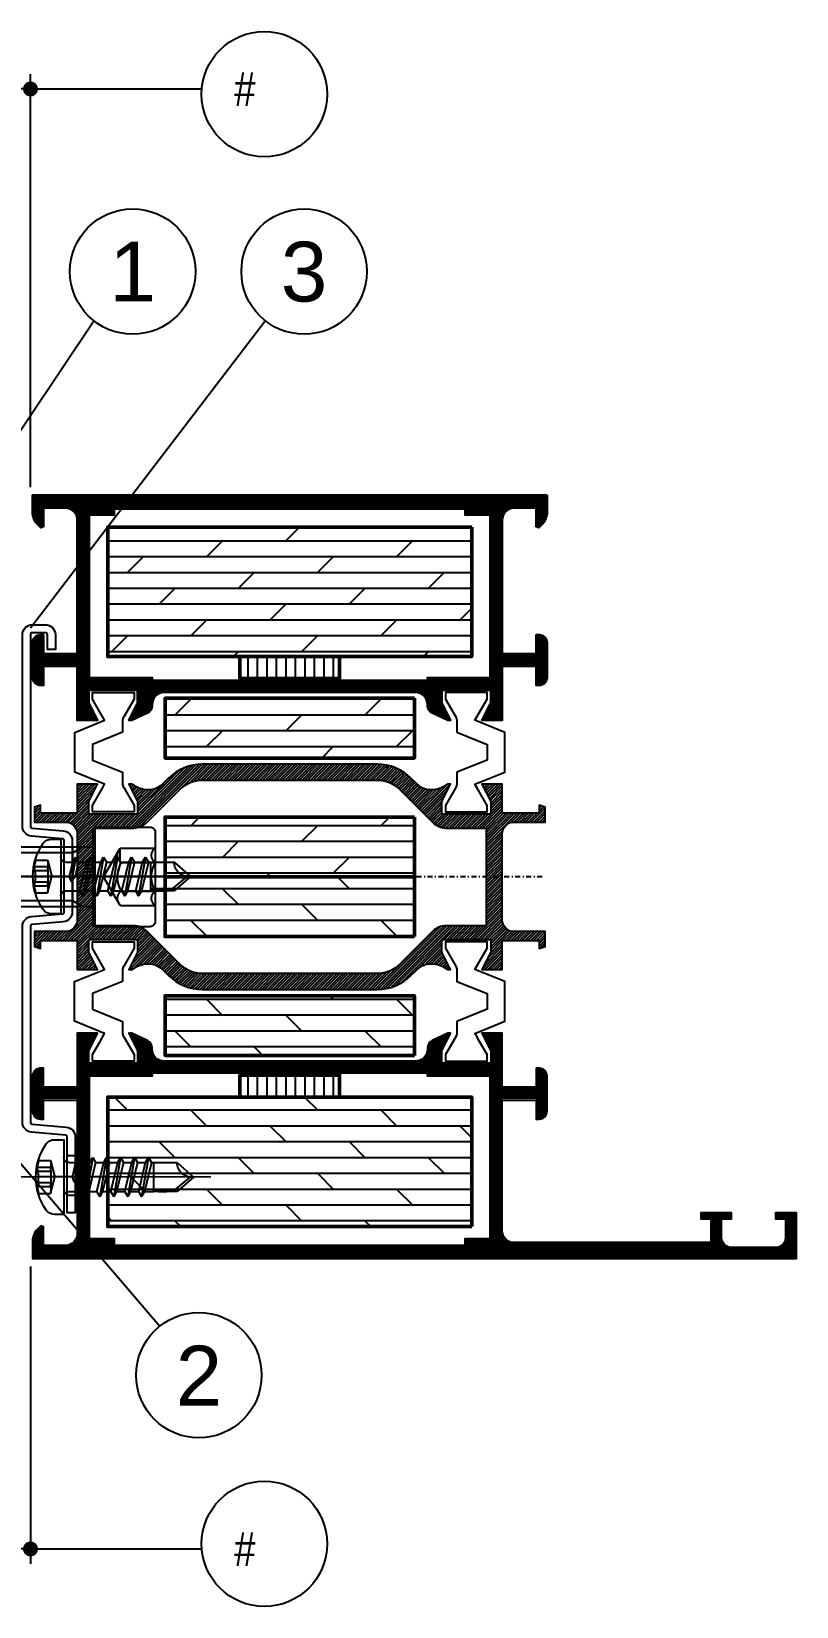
# Model space of a CAD drawing. Header units: millimetres. Extents: x -1821 to 14707, y -2864 to 1473.
# Drawn here: x 9466.1 to 9542.8, y -1073.7 to -915.7 of the extents above; entities that cross this region are included whole.
import ezdxf
from ezdxf.enums import TextEntityAlignment as Align

# ---------------------------------------------------------------- set-up
doc = ezdxf.new("R2010")
doc.units = ezdxf.units.MM
for name, pattern in [('AUSGEZOGEN', [0]), ('CENTER', [50.8, 31.75, -6.35, 6.35, -6.35]), ('DASHDOT', [1, 0.5, -0.25, 0, -0.25]), ('VERDECKT', [9.525, 6.35, -3.175])]:
    doc.linetypes.add(name, pattern=pattern)
for name, color, linetype in [('00TXT', 7, 'AUSGEZOGEN'), ('as_par', 3, 'Continuous'), ('as_sch', 3, 'Continuous'), ('CENT_18', 3, 'CENTER'), ('CENT_25', 2, 'DASHDOT'), ('CENTER25', 2, 'CENTER'), ('CONST18', 3, 'Continuous'), ('CONST25', 2, 'Continuous'), ('HIDE_18', 3, 'VERDECKT'), ('is_par', 3, 'Continuous'), ('is_sch', 3, 'Continuous'), ('leiste_par', 3, 'Continuous')]:
    doc.layers.add(name, color=color, linetype=linetype)
for name, color, linetype, lineweight in [('AM_5', 3, 'Continuous', 25), ('AM_S', 80, 'Continuous', 50), ('AM_SP', 3, 'Continuous', 50), ('Docu-AM_8', 1, 'Continuous', 25)]:
    doc.layers.add(name, color=color, linetype=linetype, lineweight=lineweight)
doc.styles.add('BEMSTIL', font='8SIMPLEX.SHX', dxfattribs={"width": 0.85})
doc.styles.add('SWISS', font='swiss.ttf')
doc.dimstyles.new('Dok-1zu2-PUNKT$0', dxfattribs={"dimscale": 0.5, "dimtxt": 3.4, "dimasz": 1.5, "dimexe": 1.5, "dimexo": 0.6, "dimgap": 1.5, "dimtad": 0, "dimlfac": 2, "dimdsep": 46, "dimtxsty": 'BEMSTIL', "dimblk": 'PUNKT', "dimblk1": 'PUNKT', "dimblk2": 'PUNKT', "dimcen": 0, "dimclrd": 3, "dimclre": 3, "dimclrt": 3, "dimadec": 0, "dimazin": 0, "dimtfac": 0.7, "dimtofl": 0, "dimtmove": 0, "dimatfit": 3, "dimfxl": 1, "dimtolj": 1, "dimarcsym": 0})

# ---------------------------------------------------------------- blocks, each defined once
blk = doc.blocks.new('B-LL1021361')
at = {"layer": 'as_sch'}
h = blk.add_hatch(dxfattribs=at)
h.set_pattern_fill('_U', color=256, scale=0.2, angle=90, style=0, pattern_type=0)
h.set_pattern_definition([(90, (9.07824, 33.14418), (-0.2, 1e-17), [])])
edge = h.paths.add_edge_path()
edge.add_arc((21.2, 13.4), 1.2, 180, 270)
edge.add_line((21.2, 12.2), (21.36, 12.2))
edge.add_arc((21.36, 11.4), 0.8, 24.444, 90, ccw=False)
edge.add_line((22.08, 11.73), (22.8, 10.16))
edge.add_line((22.8, 10.16), (22.8, 9.87))
edge.add_line((22.8, 9.87), (21.05, 10.75))
edge.add_line((21.05, 10.75), (19.8, 10.75))
edge.add_line((19.8, 10.75), (19.8, 5.85))
edge.add_line((19.8, 5.85), (21.05, 5.85))
edge.add_line((21.05, 5.85), (22.8, 6.73))
edge.add_line((22.8, 6.73), (22.8, 4.7))
edge.add_line((22.8, 4.7), (17.4, 4.7))
edge.add_line((17.4, 4.7), (17.4, 1.3))
edge.add_line((17.4, 1.3), (19.3, 1.3))
edge.add_line((19.3, 1.3), (19.3, 1))
edge.add_arc((18.5, 1), 0.8, -90, 0, ccw=False)
edge.add_line((18.5, 0.2), (15, 0.2))
edge.add_arc((15, 1), 0.8, 180, 270, ccw=False)
edge.add_line((14.2, 1), (14.2, 1.3))
edge.add_line((14.2, 1.3), (16.1, 1.3))
edge.add_line((16.1, 1.3), (16.1, 4.7))
edge.add_line((16.1, 4.7), (2.7, 4.7))
edge.add_arc((2.7, 3.5), 1.2, 90, 180)
edge.add_line((1.5, 3.5), (1.5, 1.3))
edge.add_line((1.5, 1.3), (3.37, 1.3))
edge.add_line((3.37, 1.3), (3.48, 1.03))
edge.add_line((3.48, 1.03), (3.17, 0.73))
edge.add_arc((1.9, 2), 1.8, 270, 315, ccw=False)
edge.add_line((1.9, 0.2), (0.2, 0.2))
edge.add_line((0.2, 0.2), (0.2, 76.8))
edge.add_line((0.2, 76.8), (4.8, 76.8))
edge.add_line((4.8, 76.8), (4.8, 74.7))
edge.add_line((4.8, 74.7), (4.2, 74.7))
edge.add_line((4.2, 74.7), (4.2, 75.7))
edge.add_line((4.2, 75.7), (2.3, 75.7))
edge.add_arc((2.3, 74.7), 1, 90, 180)
edge.add_line((1.3, 74.7), (1.3, 70.3))
edge.add_arc((2.3, 70.3), 1, 180, 270)
edge.add_line((2.3, 69.3), (4.2, 69.3))
edge.add_line((4.2, 69.3), (4.2, 70.3))
edge.add_line((4.2, 70.3), (4.8, 70.3))
edge.add_line((4.8, 70.3), (4.8, 67.2))
edge.add_line((4.8, 67.2), (4.2, 67.2))
edge.add_line((4.2, 67.2), (4.2, 68.2))
edge.add_line((4.2, 68.2), (1.8, 68.2))
edge.add_line((1.8, 68.2), (1.8, 48.5))
edge.add_arc((3, 48.5), 1.2, 180, 270)
edge.add_line((3, 47.3), (16.1, 47.3))
edge.add_line((16.1, 47.3), (16.1, 50.7))
edge.add_line((16.1, 50.7), (14.2, 50.7))
edge.add_line((14.2, 50.7), (14.2, 51))
edge.add_arc((15, 51), 0.8, 90, 180, ccw=False)
edge.add_line((15, 51.8), (18.5, 51.8))
edge.add_arc((18.5, 51), 0.8, 0, 90, ccw=False)
edge.add_line((19.3, 51), (19.3, 50.7))
edge.add_line((19.3, 50.7), (17.4, 50.7))
edge.add_line((17.4, 50.7), (17.4, 47.3))
edge.add_line((17.4, 47.3), (22.8, 47.3))
edge.add_line((22.8, 47.3), (22.8, 45.27))
edge.add_line((22.8, 45.27), (21.05, 46.15))
edge.add_line((21.05, 46.15), (19.8, 46.15))
edge.add_line((19.8, 46.15), (19.8, 41.25))
edge.add_line((19.8, 41.25), (21.05, 41.25))
edge.add_line((21.05, 41.25), (22.8, 42.13))
edge.add_line((22.8, 42.13), (22.8, 41.84))
edge.add_line((22.8, 41.84), (22.08, 40.27))
edge.add_arc((21.36, 40.6), 0.8, 270, 335.556, ccw=False)
edge.add_line((21.36, 39.8), (21.2, 39.8))
edge.add_arc((21.2, 38.6), 1.2, 90, 180)
edge.add_line((20, 38.6), (20, 13.4))
h.paths.add_polyline_path([(18.8, 12.2), (18.5, 12.2), (18.5, 5.9), (2.2, 5.9), (2.2, 8.4), (1.5, 8.4), (1.5, 43.6), (2.2, 43.6), (2.2, 46.1), (18.5, 46.1), (18.5, 39.8), (18.8, 39.8)], flags=17)
at = {"layer": 'is_sch'}
h = blk.add_hatch(dxfattribs=at)
h.set_pattern_fill('_U', color=256, scale=0.2, angle=45, style=0, pattern_type=0)
h.set_pattern_definition([(45, (38.5, 26.00045), (-0.1414214, 0.1414214), [])])
edge = h.paths.add_edge_path()
edge.add_arc((42.8, 48.5), 1.2, 270, 360)
edge.add_line((44, 48.5), (44, 51.6))
edge.add_line((44, 51.6), (45.48, 51.6))
edge.add_line((45.48, 51.6), (45.7, 51))
edge.add_line((45.7, 51), (44.9, 51))
edge.add_line((44.9, 51), (44.9, 47.3))
edge.add_line((44.9, 47.3), (47.8, 47.3))
edge.add_line((47.8, 47.3), (47.8, 45.27))
edge.add_line((47.8, 45.27), (46.05, 46.15))
edge.add_line((46.05, 46.15), (44.8, 46.15))
edge.add_line((44.8, 46.15), (44.8, 41.25))
edge.add_line((44.8, 41.25), (46.05, 41.25))
edge.add_line((46.05, 41.25), (47.8, 42.13))
edge.add_line((47.8, 42.13), (47.8, 41.85))
edge.add_line((47.8, 41.85), (47.51, 41.35))
edge.add_arc((49.41, 40.25), 2.2, 150, 225)
edge.add_line((47.86, 38.69), (48.39, 38.15))
edge.add_arc((45, 34.76), 4.8, 0, 45, ccw=False)
edge.add_line((49.8, 34.76), (49.8, 17.24))
edge.add_arc((45, 17.24), 4.8, 315, 360, ccw=False)
edge.add_line((48.39, 13.85), (47.86, 13.31))
edge.add_arc((49.41, 11.76), 2.2, 135, 210)
edge.add_line((47.51, 10.66), (47.8, 10.15))
edge.add_line((47.8, 10.15), (47.8, 9.87))
edge.add_line((47.8, 9.87), (46.05, 10.75))
edge.add_line((46.05, 10.75), (44.8, 10.75))
edge.add_line((44.8, 10.75), (44.8, 5.85))
edge.add_line((44.8, 5.85), (46.05, 5.85))
edge.add_line((46.05, 5.85), (47.8, 6.73))
edge.add_line((47.8, 6.73), (47.8, 4.7))
edge.add_line((47.8, 4.7), (44.9, 4.7))
edge.add_line((44.9, 4.7), (44.9, 1))
edge.add_line((44.9, 1), (45.7, 1))
edge.add_line((45.7, 1), (45.48, 0.4))
edge.add_line((45.48, 0.4), (44, 0.4))
edge.add_line((44, 0.4), (44, 3.5))
edge.add_arc((42.8, 3.5), 1.2, 0, 90)
edge.add_line((42.8, 4.7), (34.2, 4.7))
edge.add_arc((34.2, 3.5), 1.2, 90, 180)
edge.add_line((33, 3.5), (33, 0.4))
edge.add_line((33, 0.4), (31.52, 0.4))
edge.add_line((31.52, 0.4), (31.3, 1))
edge.add_line((31.3, 1), (32.1, 1))
edge.add_line((32.1, 1), (32.1, 4.7))
edge.add_line((32.1, 4.7), (29.2, 4.7))
edge.add_line((29.2, 4.7), (29.2, 6.73))
edge.add_line((29.2, 6.73), (30.95, 5.85))
edge.add_line((30.95, 5.85), (32.2, 5.85))
edge.add_line((32.2, 5.85), (32.2, 10.75))
edge.add_line((32.2, 10.75), (30.95, 10.75))
edge.add_line((30.95, 10.75), (29.2, 9.87))
edge.add_line((29.2, 9.87), (29.2, 10.15))
edge.add_line((29.2, 10.15), (29.49, 10.66))
edge.add_arc((27.59, 11.76), 2.2, 330, 405)
edge.add_line((29.14, 13.31), (28.61, 13.85))
edge.add_arc((32, 17.24), 4.8, 180, 225, ccw=False)
edge.add_line((27.2, 17.24), (27.2, 34.76))
edge.add_arc((32, 34.76), 4.8, 135, 180, ccw=False)
edge.add_line((28.61, 38.15), (29.14, 38.69))
edge.add_arc((27.59, 40.25), 2.2, 315, 390)
edge.add_line((29.49, 41.35), (29.2, 41.85))
edge.add_line((29.2, 41.85), (29.2, 42.13))
edge.add_line((29.2, 42.13), (30.95, 41.25))
edge.add_line((30.95, 41.25), (32.2, 41.25))
edge.add_line((32.2, 41.25), (32.2, 46.15))
edge.add_line((32.2, 46.15), (30.95, 46.15))
edge.add_line((30.95, 46.15), (29.2, 45.27))
edge.add_line((29.2, 45.27), (29.2, 47.3))
edge.add_line((29.2, 47.3), (32.1, 47.3))
edge.add_line((32.1, 47.3), (32.1, 51))
edge.add_line((32.1, 51), (31.3, 51))
edge.add_line((31.3, 51), (31.52, 51.6))
edge.add_line((31.52, 51.6), (33, 51.6))
edge.add_line((33, 51.6), (33, 48.5))
edge.add_arc((34.2, 48.5), 1.2, 180, 270)
edge.add_line((34.2, 47.3), (42.8, 47.3))
edge = h.paths.add_edge_path(flags=16)
edge.add_line((33.6, 45.7), (33.6, 41.63))
edge.add_arc((31.8, 41.63), 1.8, -45, 0, ccw=False)
edge.add_line((33.07, 40.36), (29.74, 37.02))
edge.add_arc((32, 34.76), 3.2, 135, 180)
edge.add_line((28.8, 34.76), (28.8, 17.24))
edge.add_arc((32, 17.24), 3.2, 180, 225)
edge.add_line((29.74, 14.98), (33.07, 11.64))
edge.add_arc((31.8, 10.37), 1.8, 0, 45, ccw=False)
edge.add_line((33.6, 10.37), (33.6, 6.3))
edge.add_line((33.6, 6.3), (43.4, 6.3))
edge.add_line((43.4, 6.3), (43.4, 10.37))
edge.add_arc((45.2, 10.37), 1.8, 135, 180, ccw=False)
edge.add_line((43.93, 11.64), (47.26, 14.98))
edge.add_arc((45, 17.24), 3.2, 315, 360)
edge.add_line((48.2, 17.24), (48.2, 34.76))
edge.add_arc((45, 34.76), 3.2, 0, 45)
edge.add_line((47.26, 37.02), (43.93, 40.36))
edge.add_arc((45.2, 41.63), 1.8, 180, 225, ccw=False)
edge.add_line((43.4, 41.63), (43.4, 45.7))
edge.add_line((43.4, 45.7), (33.6, 45.7))
h = blk.add_hatch(dxfattribs=at)
h.set_pattern_fill('_U', color=256, scale=0.2, angle=90, style=0, pattern_type=0)
h.set_pattern_definition([(90, (66.38297, 26.0009), (-0.2, 1e-17), [])])
edge = h.paths.add_edge_path()
edge.add_line((76.8, 51.8), (75.1, 51.8))
edge.add_arc((75.1, 50), 1.8, 90, 135)
edge.add_line((73.83, 51.27), (73.52, 50.97))
edge.add_line((73.52, 50.97), (73.63, 50.7))
edge.add_line((73.63, 50.7), (75.5, 50.7))
edge.add_line((75.5, 50.7), (75.5, 48.5))
edge.add_arc((74.3, 48.5), 1.2, -90, 0, ccw=False)
edge.add_line((74.3, 47.3), (60.9, 47.3))
edge.add_line((60.9, 47.3), (60.9, 50.7))
edge.add_line((60.9, 50.7), (62.8, 50.7))
edge.add_line((62.8, 50.7), (62.8, 51))
edge.add_arc((62, 51), 0.8, 0, 90)
edge.add_line((62, 51.8), (58.5, 51.8))
edge.add_arc((58.5, 51), 0.8, 90, 180)
edge.add_line((57.7, 51), (57.7, 50.7))
edge.add_line((57.7, 50.7), (59.6, 50.7))
edge.add_line((59.6, 50.7), (59.6, 47.3))
edge.add_line((59.6, 47.3), (54.2, 47.3))
edge.add_line((54.2, 47.3), (54.2, 45.27))
edge.add_line((54.2, 45.27), (55.95, 46.15))
edge.add_line((55.95, 46.15), (57.2, 46.15))
edge.add_line((57.2, 46.15), (57.2, 41.25))
edge.add_line((57.2, 41.25), (55.95, 41.25))
edge.add_line((55.95, 41.25), (54.2, 42.13))
edge.add_line((54.2, 42.13), (54.2, 41.84))
edge.add_line((54.2, 41.84), (54.92, 40.27))
edge.add_arc((55.64, 40.6), 0.8, 204.444, 270)
edge.add_line((55.64, 39.8), (55.8, 39.8))
edge.add_arc((55.8, 38.6), 1.2, 0, 90, ccw=False)
edge.add_line((57, 38.6), (57, 13.4))
edge.add_arc((55.8, 13.4), 1.2, -90, 0, ccw=False)
edge.add_line((55.8, 12.2), (55.64, 12.2))
edge.add_arc((55.64, 11.4), 0.8, 90, 155.556)
edge.add_line((54.92, 11.73), (54.2, 10.16))
edge.add_line((54.2, 10.16), (54.2, 9.87))
edge.add_line((54.2, 9.87), (55.95, 10.75))
edge.add_line((55.95, 10.75), (57.2, 10.75))
edge.add_line((57.2, 10.75), (57.2, 5.85))
edge.add_line((57.2, 5.85), (55.95, 5.85))
edge.add_line((55.95, 5.85), (54.2, 6.73))
edge.add_line((54.2, 6.73), (54.2, 4.7))
edge.add_line((54.2, 4.7), (59.6, 4.7))
edge.add_line((59.6, 4.7), (59.6, 1.3))
edge.add_line((59.6, 1.3), (57.7, 1.3))
edge.add_line((57.7, 1.3), (57.7, 1))
edge.add_arc((58.5, 1), 0.8, 180, 270)
edge.add_line((58.5, 0.2), (62, 0.2))
edge.add_arc((62, 1), 0.8, 270, 360)
edge.add_line((62.8, 1), (62.8, 1.3))
edge.add_line((62.8, 1.3), (60.9, 1.3))
edge.add_line((60.9, 1.3), (60.9, 4.7))
edge.add_line((60.9, 4.7), (74.3, 4.7))
edge.add_arc((74.3, 3.5), 1.2, 0, 90, ccw=False)
edge.add_line((75.5, 3.5), (75.5, 1.3))
edge.add_line((75.5, 1.3), (73.63, 1.3))
edge.add_line((73.63, 1.3), (73.52, 1.04))
edge.add_line((73.52, 1.04), (73.83, 0.73))
edge.add_arc((75.1, 2), 1.8, 225, 270)
edge.add_line((75.1, 0.2), (76.8, 0.2))
edge.add_line((76.8, 0.2), (76.8, 51.8))
h.paths.add_polyline_path([(75.4, 8.4), (74.8, 8.4), (74.8, 5.9), (58.5, 5.9), (58.5, 12.2), (58.2, 12.2), (58.2, 39.8), (58.5, 39.8), (58.5, 46.1), (74.8, 46.1), (74.8, 43.6), (75.4, 43.6)], flags=16)
at = {"layer": 'as_par'}
blk.add_lwpolyline([(20, 13.4, 0.414214), (21.2, 12.2), (21.36, 12.2, -0.294108), (22.08, 11.73), (22.8, 10.16), (22.8, 9.87), (21.05, 10.75), (19.8, 10.75), (19.8, 5.85), (21.05, 5.85), (22.8, 6.73), (22.8, 4.7), (17.4, 4.7), (17.4, 1.3), (19.3, 1.3), (19.3, 1, -0.414214), (18.5, 0.2), (15, 0.2, -0.414214), (14.2, 1), (14.2, 1.3), (16.1, 1.3), (16.1, 4.7), (2.7, 4.7, 0.414214), (1.5, 3.5), (1.5, 1.3), (3.37, 1.3), (3.48, 1.03), (3.17, 0.73, -0.198912), (1.9, 0.2), (0.2, 0.2), (0.2, 76.8), (4.8, 76.8), (4.8, 74.7), (4.2, 74.7), (4.2, 75.7), (2.3, 75.7, 0.414214), (1.3, 74.7), (1.3, 70.3, 0.414214), (2.3, 69.3), (4.2, 69.3), (4.2, 70.3), (4.8, 70.3), (4.8, 67.2), (4.2, 67.2), (4.2, 68.2), (1.8, 68.2), (1.8, 48.5, 0.414214), (3, 47.3), (16.1, 47.3), (16.1, 50.7), (14.2, 50.7), (14.2, 51, -0.414214), (15, 51.8), (18.5, 51.8, -0.414214), (19.3, 51), (19.3, 50.7), (17.4, 50.7), (17.4, 47.3), (22.8, 47.3), (22.8, 45.27), (21.05, 46.15), (19.8, 46.15), (19.8, 41.25), (21.05, 41.25), (22.8, 42.13), (22.8, 41.84), (22.08, 40.27, -0.294108), (21.36, 39.8), (21.2, 39.8, 0.414214), (20, 38.6), (20, 13.4)], format="xyb", close=True, dxfattribs=at)
blk.add_lwpolyline([(18.8, 12.2), (18.5, 12.2), (18.5, 5.9), (2.2, 5.9), (2.2, 8.4), (1.5, 8.4), (1.5, 43.6), (2.2, 43.6), (2.2, 46.1), (18.5, 46.1), (18.5, 39.8), (18.8, 39.8), (18.8, 12.2)], close=True, dxfattribs=at)
at = {"layer": 'is_par'}
for points in [[(42.8, 47.3, 0.414214), (44, 48.5), (44, 51.6), (45.48, 51.6), (45.7, 51), (44.9, 51), (44.9, 47.3), (47.8, 47.3), (47.8, 45.27), (46.05, 46.15), (44.8, 46.15), (44.8, 41.25), (46.05, 41.25), (47.8, 42.13), (47.8, 41.85), (47.51, 41.35, 0.339454), (47.86, 38.69), (48.39, 38.15, -0.198912), (49.8, 34.76), (49.8, 17.24, -0.198912), (48.39, 13.85), (47.86, 13.31, 0.339454), (47.51, 10.66), (47.8, 10.15), (47.8, 9.87), (46.05, 10.75), (44.8, 10.75), (44.8, 5.85), (46.05, 5.85), (47.8, 6.73), (47.8, 4.7), (44.9, 4.7), (44.9, 1), (45.7, 1), (45.48, 0.4), (44, 0.4), (44, 3.5, 0.414214), (42.8, 4.7), (34.2, 4.7, 0.414214), (33, 3.5), (33, 0.4), (31.52, 0.4), (31.3, 1), (32.1, 1), (32.1, 4.7), (29.2, 4.7), (29.2, 6.73), (30.95, 5.85), (32.2, 5.85), (32.2, 10.75), (30.95, 10.75), (29.2, 9.87), (29.2, 10.15), (29.49, 10.66, 0.339454), (29.14, 13.31), (28.61, 13.85, -0.198912), (27.2, 17.24), (27.2, 34.76, -0.198912), (28.61, 38.15), (29.14, 38.69, 0.339454), (29.49, 41.35), (29.2, 41.85), (29.2, 42.13), (30.95, 41.25), (32.2, 41.25), (32.2, 46.15), (30.95, 46.15), (29.2, 45.27), (29.2, 47.3), (32.1, 47.3), (32.1, 51), (31.3, 51), (31.52, 51.6), (33, 51.6), (33, 48.5, 0.414214), (34.2, 47.3), (42.8, 47.3)], [(76.8, 51.8), (75.1, 51.8, 0.198912), (73.83, 51.27), (73.52, 50.97), (73.63, 50.7), (75.5, 50.7), (75.5, 48.5, -0.414214), (74.3, 47.3), (60.9, 47.3), (60.9, 50.7), (62.8, 50.7), (62.8, 51, 0.414214), (62, 51.8), (58.5, 51.8, 0.414214), (57.7, 51), (57.7, 50.7), (59.6, 50.7), (59.6, 47.3), (54.2, 47.3), (54.2, 45.27), (55.95, 46.15), (57.2, 46.15), (57.2, 41.25), (55.95, 41.25), (54.2, 42.13), (54.2, 41.84), (54.92, 40.27, 0.294108), (55.64, 39.8), (55.8, 39.8, -0.414214), (57, 38.6), (57, 13.4, -0.414214), (55.8, 12.2), (55.64, 12.2, 0.294108), (54.92, 11.73), (54.2, 10.16), (54.2, 9.87), (55.95, 10.75), (57.2, 10.75), (57.2, 5.85), (55.95, 5.85), (54.2, 6.73), (54.2, 4.7), (59.6, 4.7), (59.6, 1.3), (57.7, 1.3), (57.7, 1, 0.414214), (58.5, 0.2), (62, 0.2, 0.414214), (62.8, 1), (62.8, 1.3), (60.9, 1.3), (60.9, 4.7), (74.3, 4.7, -0.414214), (75.5, 3.5), (75.5, 1.3), (73.63, 1.3), (73.52, 1.04), (73.83, 0.73, 0.198912), (75.1, 0.2), (76.8, 0.2), (76.8, 51.8)], [(33.6, 45.7), (33.6, 41.63, -0.198912), (33.07, 40.36), (29.74, 37.02, 0.198912), (28.8, 34.76), (28.8, 17.24, 0.198912), (29.74, 14.98), (33.07, 11.64, -0.198912), (33.6, 10.37), (33.6, 6.3), (43.4, 6.3), (43.4, 10.37, -0.198912), (43.93, 11.64), (47.26, 14.98, 0.198912), (48.2, 17.24), (48.2, 34.76, 0.198912), (47.26, 37.02), (43.93, 40.36, -0.198912), (43.4, 41.63), (43.4, 45.7), (33.6, 45.7)]]:
    blk.add_lwpolyline(points, format="xyb", close=True, dxfattribs=at)
blk.add_lwpolyline([(75.4, 8.4), (74.8, 8.4), (74.8, 5.9), (58.5, 5.9), (58.5, 12.2), (58.2, 12.2), (58.2, 39.8), (58.5, 39.8), (58.5, 46.1), (74.8, 46.1), (74.8, 43.6), (75.4, 43.6), (75.4, 8.4)], close=True, dxfattribs=at)
at = {"layer": 'leiste_par'}
for points in [[(23.99, 42.76), (22.87, 42.76, 0.131652), (22.46, 42.65), (20.66, 41.61), (20.01, 41.61), (20.01, 45.79), (20.66, 45.79), (21.99, 45.02), (22.48, 44.74), (22.79, 44.56), (24.01, 47.57), (27.99, 47.57), (29.21, 44.56), (31.34, 45.79), (31.99, 45.79), (31.99, 41.61), (31.34, 41.61), (29.54, 42.65, 0.131652), (29.13, 42.76), (28.01, 42.76), (26.79, 45.79), (25.21, 45.79), (23.99, 42.76)], [(48.99, 42.76), (47.87, 42.76, 0.131652), (47.46, 42.65), (45.66, 41.61), (45.01, 41.61), (45.01, 45.79), (45.66, 45.79), (46.99, 45.02), (47.48, 44.74), (47.79, 44.56), (49.01, 47.57), (52.99, 47.57), (54.21, 44.56), (56.34, 45.79), (56.99, 45.79), (56.99, 41.61), (56.34, 41.61), (54.54, 42.65, 0.131652), (54.13, 42.76), (53.01, 42.76), (51.79, 45.79), (50.21, 45.79), (48.99, 42.76)], [(23.99, 9.24), (22.87, 9.24, -0.131652), (22.46, 9.35), (20.66, 10.39), (20.01, 10.39), (20.01, 6.21), (20.66, 6.21), (21.99, 6.98), (22.48, 7.26), (22.79, 7.44), (24.01, 4.43), (27.99, 4.43), (29.21, 7.44), (31.34, 6.21), (31.99, 6.21), (31.99, 10.39), (31.34, 10.39), (29.54, 9.35, -0.131652), (29.13, 9.24), (28.01, 9.24), (26.79, 6.21), (25.21, 6.21), (23.99, 9.24)], [(48.99, 9.24), (47.87, 9.24, -0.131652), (47.46, 9.35), (45.66, 10.39), (45.01, 10.39), (45.01, 6.21), (45.66, 6.21), (46.99, 6.98), (47.48, 7.26), (47.79, 7.44), (49.01, 4.44), (52.99, 4.44), (54.21, 7.44), (56.34, 6.21), (56.99, 6.21), (56.99, 10.39), (56.34, 10.39), (54.54, 9.35, -0.131652), (54.13, 9.24), (53.01, 9.24), (51.79, 6.22), (50.21, 6.22), (48.99, 9.24)]]:
    blk.add_lwpolyline(points, format="xyb", close=True, dxfattribs=at)
blk = doc.blocks.new('ws188285')
blk.add_lwpolyline([(5, 0), (-5, 0), (-5, 5.5, -0.414214), (-4.5, 6), (4.5, 6, -0.414214), (5, 5.5)], format="xyb", close=True)
blk.add_lwpolyline([(3.25, 0, 0.414214), (3, -0.25), (3, -49.4), (2.4, -50), (-2.4, -50), (-3, -49.4), (-3, -0.25, 0.414214), (-3.25, 0)], format="xyb")
for points in [[(3, -2.25), (-3, -2.25)], [(3, -49.4), (-3, -49.4)]]:
    blk.add_lwpolyline(points)
at = {"layer": 'CENT_18'}
blk.add_lwpolyline([(0, 7.1), (0, -51.2)], dxfattribs=at)
at = {"layer": 'CONST18'}
for points in [[(-3, -1.21), (-2.4, -2.25), (-2.4, -50)], [(3, -1.21), (2.4, -2.25), (2.4, -50)]]:
    blk.add_lwpolyline(points, dxfattribs=at)
at = {"layer": 'HIDE_18'}
for points in [[(-2.89, 6, 0.535203), (-1.44, 6, 0.267601), (1.44, 6, 0.535203), (2.89, 6, 0.535203)], [(-2.89, 2.59, 0.535203), (-1.44, 2.59, 0.267601), (1.44, 2.59, 0.535203), (2.89, 2.59)]]:
    blk.add_lwpolyline(points, format="xyb", dxfattribs=at)
for points in [[(2.89, 2.5), (0, 0.83), (-2.89, 2.5), (-2.89, 6)], [(-1.44, 2.59), (-1.44, 6)], [(1.44, 2.59), (1.44, 6)], [(2.89, 2.59), (2.89, 6)], [(-1.44, 2.5), (-2.89, 2.5)]]:
    blk.add_lwpolyline(points, dxfattribs=at)
blk = doc.blocks.new('B-4030232_docu_wos')
at = {"layer": 'Docu-AM_8'}
h = blk.add_hatch(dxfattribs=at)
h.set_pattern_fill('LINE', color=256, scale=0.3, angle=90, style=0)
h.paths.add_polyline_path([(5, 2.2), (-5, 2.2), (-5, 0), (5, 0)])
at = {"layer": 'AM_SP'}
blk.add_lwpolyline([(5, 2.2), (-5, 2.2), (-5, 0), (5, 0), (5, 2.2)], close=True, dxfattribs=at)
blk = doc.blocks.new('B-4090059_docu_wos')
at = {"layer": 'Docu-AM_8'}
h = blk.add_hatch(dxfattribs=at)
h.set_pattern_fill('DOLMIT', color=256, scale=0.25, style=0)
h.paths.add_polyline_path([(0, 6), (0, 0), (25, 0), (25, 6)])
at = {"layer": 'AM_S'}
blk.add_lwpolyline([(25, 6), (25, 0), (0, 0), (0, 6), (25, 6)], close=True, dxfattribs=at)
blk = doc.blocks.new('B-4090038_docu_wos')
at = {"layer": 'Docu-AM_8'}
h = blk.add_hatch(dxfattribs=at)
h.set_pattern_fill('DOLMIT', color=256, scale=0.25, style=0)
h.paths.add_polyline_path([(0, 13), (0, 0), (36.5, 0), (36.5, 13)])
at = {"layer": 'AM_S'}
blk.add_lwpolyline([(36.5, 13), (36.5, 0), (0, 0), (0, 13), (36.5, 13)], close=True, dxfattribs=at)
blk = doc.blocks.new('PUNKT')
at = {"color": 0, "linetype": 'Continuous'}
blk.add_line((-0.5, 0), (-1, 0), dxfattribs=at)
at = {"color": 0, "linetype": 'Continuous', "const_width": 0.5}
blk.add_lwpolyline([(-0.25, 0, 1), (0.25, 0, 1)], format="xyb", close=True, dxfattribs=at)
blk = doc.blocks.new('*D104')
at = {"layer": 'AM_5', "color": 3, "lineweight": -2, "transparency": 16777216}
for p, q in [((9451.04, -949.82), (9451.04, -919.96)), ((9466.04, -961.42), (9466.04, -919.96)), ((9452.54, -921.46), (9464.54, -921.46)), ((9466.04, -921.46), (9483.16, -921.46))]:
    blk.add_line(p, q, dxfattribs=at)
at = {"layer": 'Defpoints', "color": 0, "transparency": 16777216}
for p in [(9466.04, -921.46), (9451.04, -950.42), (9466.04, -962.02)]:
    blk.add_point(p, dxfattribs=at)
at = {"layer": 'AM_5', "color": 3, "lineweight": -2, "transparency": 16777216, "xscale": 1.5, "yscale": 1.5, "zscale": 1.5, "rotation": 180}
blk.add_blockref('PUNKT', (9451.04, -921.46), dxfattribs=at)
at = {"layer": 'AM_5', "color": 3, "lineweight": -2, "transparency": 16777216, "xscale": 1.5, "yscale": 1.5, "zscale": 1.5}
blk.add_blockref('PUNKT', (9466.04, -921.46), dxfattribs=at)
at = {"layer": 'AM_5', "color": 3, "transparency": 16777216, "insert": (9487, -921.46), "char_height": 3.4, "attachment_point": 5, "style": 'BEMSTIL'}
blk.add_mtext('\\A1; #', dxfattribs=at)
blk = doc.blocks.new('*D105')
at = {"layer": 'AM_5', "color": 3, "lineweight": -2, "transparency": 16777216}
for p, q in [((9466.04, -1039.62), (9466.04, -1069.46)), ((9451.04, -1051.02), (9451.04, -1069.46)), ((9452.54, -1067.96), (9464.54, -1067.96)), ((9466.04, -1067.96), (9483.16, -1067.96))]:
    blk.add_line(p, q, dxfattribs=at)
at = {"layer": 'Defpoints', "color": 0, "transparency": 16777216}
for p in [(9466.04, -1039.02), (9451.04, -1050.42), (9466.04, -1067.96)]:
    blk.add_point(p, dxfattribs=at)
at = {"layer": 'AM_5', "color": 3, "lineweight": -2, "transparency": 16777216, "xscale": 1.5, "yscale": 1.5, "zscale": 1.5, "rotation": 180}
blk.add_blockref('PUNKT', (9451.04, -1067.96), dxfattribs=at)
at = {"layer": 'AM_5', "color": 3, "lineweight": -2, "transparency": 16777216, "xscale": 1.5, "yscale": 1.5, "zscale": 1.5}
blk.add_blockref('PUNKT', (9466.04, -1067.96), dxfattribs=at)
at = {"layer": 'AM_5', "color": 3, "transparency": 16777216, "insert": (9487, -1067.96), "char_height": 3.4, "attachment_point": 5, "style": 'BEMSTIL'}
blk.add_mtext('\\A1; #', dxfattribs=at)
blk = doc.blocks.new('WS4070448')
for p, q in [((6.62, -8.64), (6.62, -11)), ((6.62, -8.64), (9.52, -8.64)), ((9.52, -11), (9.52, -8.64)), ((6.62, -11), (8.07, -12.64)), ((8.07, -12.64), (9.52, -11))]:
    blk.add_line(p, q)
blk.add_lwpolyline([(11.39, 2.11, 0.314856), (4.74, 2.11, 0.244912), (4.32, 1.29), (4.32, 0.36), (11.82, 0.36), (11.82, 1.29, 0.244912), (11.39, 2.11, 0.138291)], format="xyb")
for points in [[(6.12, -1.14), (6.62, -1.43), (8.07, -1.08), (8.57, -0.71), (8.07, -0.51), (6.62, -0.85)], [(6.12, -2.54), (6.62, -2.83), (9.52, -2.14), (10.02, -1.85), (9.52, -1.56), (6.62, -2.25)], [(6.12, -3.94), (6.62, -4.23), (9.52, -3.54), (10.02, -3.25), (9.52, -2.96), (6.62, -3.65)], [(6.12, -5.34), (6.62, -5.63), (9.52, -4.94), (10.02, -4.65), (9.52, -4.36), (6.62, -5.05)], [(6.12, -6.74), (6.62, -7.03), (9.52, -6.34), (10.02, -6.05), (9.52, -5.76), (6.62, -6.45)], [(6.12, -8.14), (6.62, -8.43), (9.52, -7.74), (10.02, -7.45), (9.52, -7.16), (6.62, -7.85)]]:
    blk.add_lwpolyline(points, close=True)
for points in [[(6.12, -1.14), (8.57, -0.71)], [(6.62, -0.14), (6.62, -0.85)], [(6.62, -1.43), (6.62, -1.85)], [(6.62, -1.43), (6.62, -2.25)], [(6.62, -1.43), (6.62, -2.25)], [(9.52, -0.14), (9.52, -1.56)], [(6.12, -2.54), (10.02, -1.85)], [(6.62, -2.83), (6.62, -3.65)], [(9.52, -2.14), (9.52, -2.96)], [(6.12, -3.94), (10.02, -3.25)], [(6.12, -5.34), (10.02, -4.65)], [(6.62, -4.23), (6.62, -5.05)], [(9.52, -3.54), (9.52, -4.36)], [(6.12, -6.74), (10.02, -6.05)], [(6.62, -5.63), (6.62, -6.45)], [(9.52, -4.94), (9.52, -5.76)], [(6.12, -8.14), (10.02, -7.45)], [(6.62, -7.03), (6.62, -7.85)], [(9.52, -6.34), (9.52, -7.16)], [(9.52, -7.74), (9.52, -8.64)], [(6.62, -8.43), (6.62, -8.64)], [(9.27, -8.64), (9.27, -10.89), (8.1, -12.28)], [(9.52, -9.14), (9.52, -9.96)], [(6.62, -9.83), (6.62, -10.65)]]:
    blk.add_lwpolyline(points)
for centre, radius, start, end in [((6.12, -0.14), 0.5, 0, 90), ((10.02, -0.14), 0.5, 90, 180), ((6.61, -12.47), 1.47, 353.4244, 89.6688)]:
    blk.add_arc(centre, radius, start, end)
at = {"layer": 'CENT_18'}
blk.add_line((8.05, -14.4), (8.07, 4.66), dxfattribs=at)
at = {"layer": 'HIDE_18'}
for p, q in [((7.1, 1.69), (7.1, 3.08)), ((7.51, 1.69), (7.51, 2.97)), ((8.63, 1.69), (8.63, 2.97)), ((9.04, 1.69), (9.04, 3.08))]:
    blk.add_line(p, q, dxfattribs=at)
for points in [[(6.42, 2.92), (6.42, 1.69)], [(6.42, 1.69), (8.07, 1.25)], [(9.72, 1.69), (8.07, 1.25)], [(9.72, 2.92), (9.72, 1.69)]]:
    blk.add_lwpolyline(points, dxfattribs=at)
for centre, radius, start, end in [((6.48, 4.2), 1.28, 267.2848, 298.8872), ((6.76, 2.85), 1.21, 253.6643, 286.3357), ((8.07, 5.85), 2.94, 250.6988, 289.3012), ((8.07, 11.78), 10.13, 264.4948, 275.5052), ((9.66, 4.2), 1.28, 241.1128, 272.7152), ((9.38, 2.85), 1.21, 253.6643, 286.3357)]:
    blk.add_arc(centre, radius, start, end, dxfattribs=at)
blk = doc.blocks.new('WI4080202')
blk.add_lwpolyline([(-29.48, 2.3, -0.388879), (-28.49, 1.39), (-28.22, -1.72, 0.388879), (-28.02, -1.9), (-20.88, -1.9, 0.388879), (-20.68, -1.72), (-20.41, 1.39, -0.388879), (-19.42, 2.3), (-0.2, 2.3, -0.414214), (0.8, 1.3), (0.8, 0, -0.414214), (-0.2, -1), (-1.7, -1), (-1.7, -0.2), (-0.2, -0.2, 0.414214), (0, 0), (0, 1.3, 0.414214), (-0.2, 1.5), (-19.42, 1.5, 0.388879), (-19.62, 1.32), (-19.89, -1.79, -0.388879), (-20.88, -2.7), (-28.02, -2.7, -0.388879), (-29.01, -1.79), (-29.28, 1.32, 0.388879), (-29.48, 1.5), (-49.12, 1.5, 0.388879), (-49.32, 1.32), (-49.61, -2.09, -0.388879), (-50.61, -3), (-58.2, -3), (-58.2, -2.2), (-50.61, -2.2, 0.388879), (-50.41, -2.02), (-50.11, 1.39, -0.388879), (-49.12, 2.3), (-29.48, 2.3)], format="xyb", close=True)
for points in [[(-56.45, -2.2), (-56.45, -3)], [(-52.45, -2.2), (-52.45, -3)]]:
    blk.add_lwpolyline(points)
at = {"layer": 'CENTER25'}
for p, q in [((-54.6, -6.03), (-54.6, 0.76)), ((-24.45, 1.09), (-24.45, -5.58))]:
    blk.add_line(p, q, dxfattribs=at)

msp = doc.modelspace()

# ---------------------------------------------------------------- linework, layer by layer
at = {"layer": '00TXT', "color": 3}
for p, q in [((9459.889256, -963.422066), (9472.377673, -944.70919)), ((9466.031276, -975.515708), (9489.563224, -944.70919)), ((9459.502933, -1022.792288), (9479.015558, -1045.594354))]:
    msp.add_line(p, q, dxfattribs=at)
for centre in [(9489.487929, -921.979281), (9476.286138, -939.783751), (9493.471689, -939.783751), (9482.924024, -1050.519793), (9489.487929, -1067.444383)]:
    msp.add_circle(centre, 6.28777, dxfattribs=at)
at = {"layer": 'CENT_25'}
msp.add_line((9517.345268, -1000.515708), (9427.367767, -1000.515708), dxfattribs=at)

# ---------------------------------------------------------------- block references
at = {"xscale": -1}
for name, p, rotation in [('B-LL1021361', (9466.035111, -1039.015708), 270), ('B-4090059_docu_wos', (9479.535556, -1000.515708), 180), ('B-4090059_docu_wos', (9479.535556, -1012.440365), 180), ('B-4030232_docu_wos', (9492.036002, -1020.415708), 180), ('B-4090038_docu_wos', (9473.786002, -1022.615708), 180)]:
    msp.add_blockref(name, p, dxfattribs=dict(at, rotation=rotation))
for name, p in [('B-4090038_docu_wos', (9473.786002, -978.415708)), ('B-4030232_docu_wos', (9492.036002, -980.615708)), ('B-4090059_docu_wos', (9479.535556, -988.591051)), ('B-4090059_docu_wos', (9479.535556, -1000.515708))]:
    msp.add_blockref(name, p)
at = {"layer": 'CONST25'}
for name, p, rotation in [('WI4080202', (9467.532838, -976.014657), 90), ('ws188285', (9472.535555, -1000.515708), 270)]:
    msp.add_blockref(name, p, dxfattribs=dict(at, rotation=rotation))
at = {"layer": 'CONST25', "xscale": -1, "rotation": 90}
for p in [(9469.435515, -992.413329), (9469.735513, -1022.574078)]:
    msp.add_blockref('WS4070448', p, dxfattribs=at)

# ---------------------------------------------------------------- texts
at = {"layer": '00TXT', "color": 40, "style": 'SWISS'}
for s, p in [('1', (9476.286138, -939.783751)), ('3', (9493.471689, -939.783751)), ('2', (9482.924024, -1050.519793))]:
    msp.add_text(s, height=6, dxfattribs=at).set_placement(p, align=Align.MIDDLE)

# ---------------------------------------------------------------- dimensions: what is measured, and where the dimension line sits
at = {"layer": 'AM_5'}
for base, p1, p2, picture, middle in [((9466.036002, -921.459713), (9451.036002, -950.415708), (9466.036002, -962.015708), '*D104', (9486.996859, -921.459713)), ((9466.035111, -1067.963951), (9451.036002, -1050.415708), (9466.035111, -1039.015708), '*D105', (9486.996859, -1067.963951))]:
    dim = msp.add_linear_dim(base=base, p1=p1, p2=p2, text=' #', dimstyle='Dok-1zu2-PUNKT$0', override={"dimscale": 1, "dimlfac": 1}, dxfattribs=at)
    dim.commit()
    dim.dimension.update_dxf_attribs({"geometry": picture, "text_midpoint": middle, "dimtype": 160})

doc.saveas('drawing.dxf')
